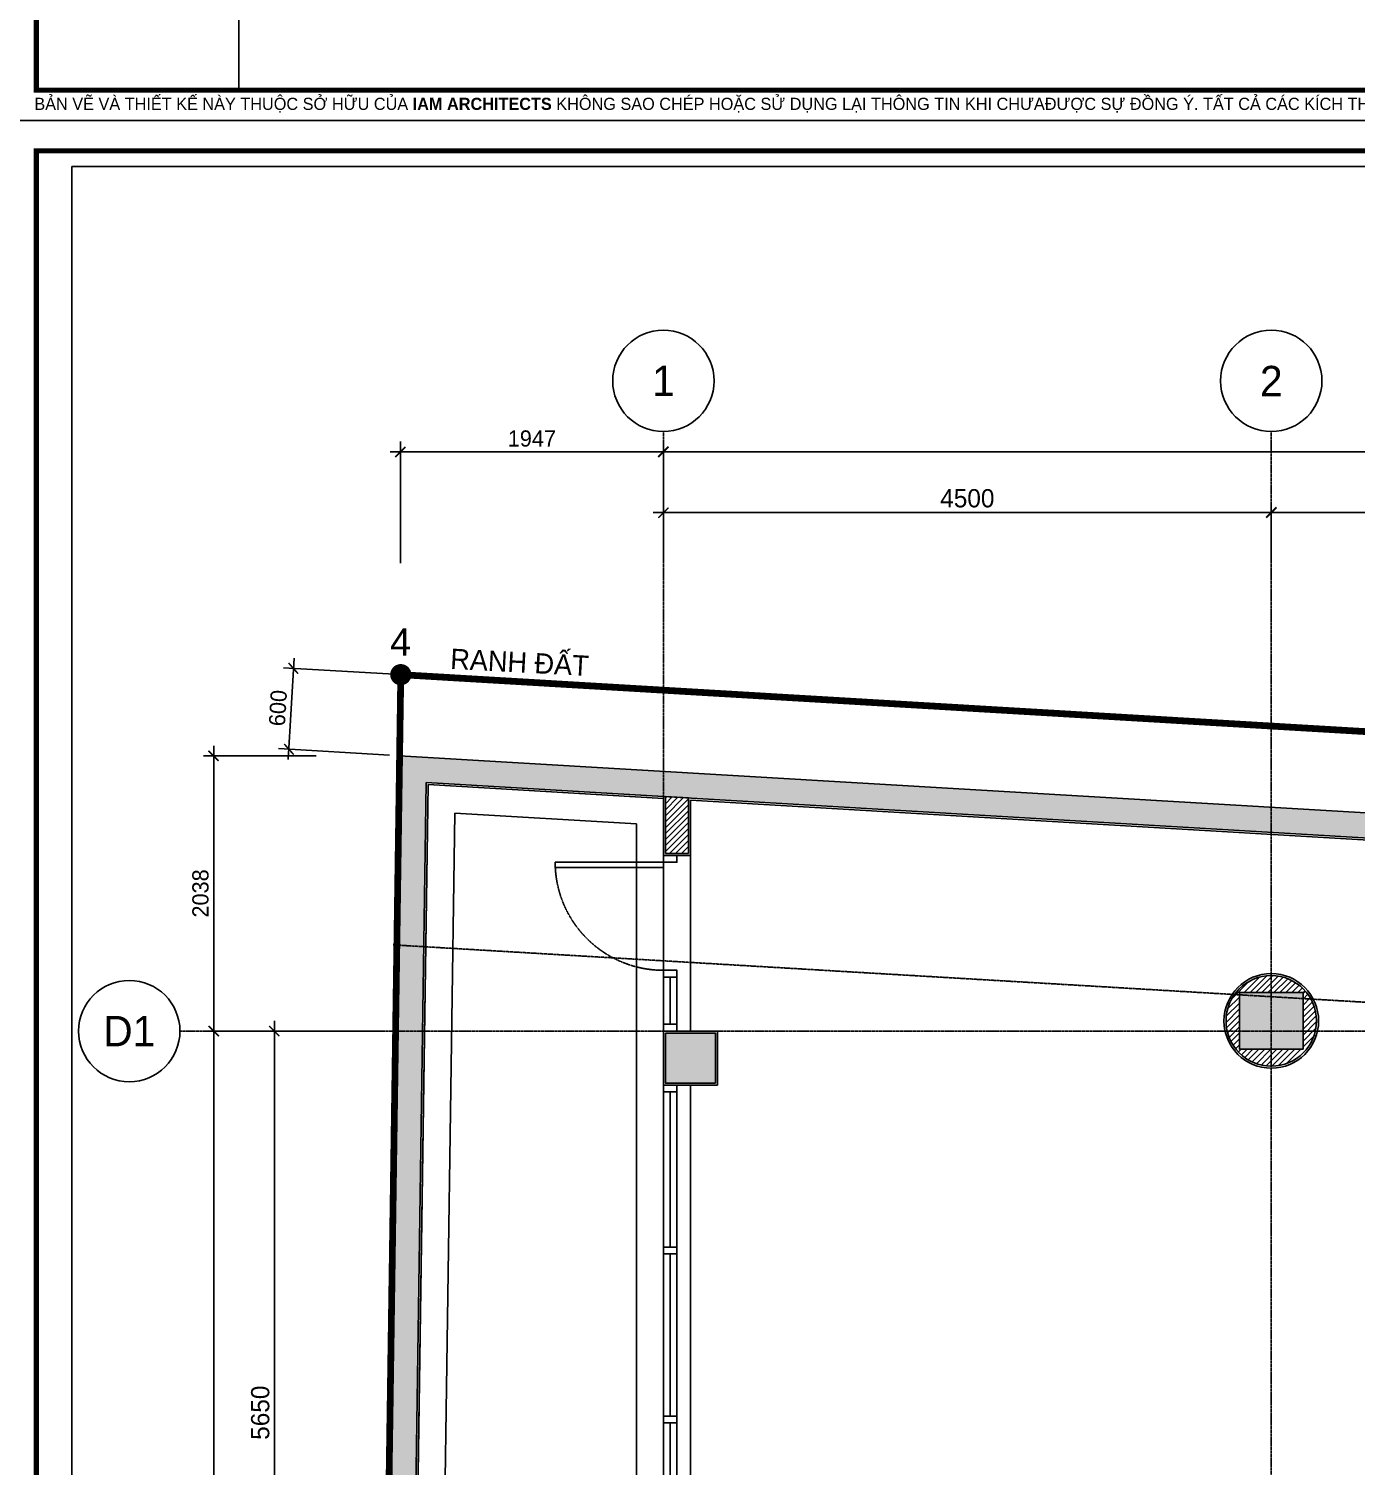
# Model space of a CAD drawing. Header units: inches. Extents: x 1721084 to 1854744, y 225101 to 488646.
# Drawn here: x 1765953 to 1775779, y 404139 to 414780 of the extents above; entities that cross this region are included whole.
import ezdxf
from ezdxf.enums import TextEntityAlignment as Align
from ezdxf.xclip import XClip

# ---------------------------------------------------------------- set-up
doc = ezdxf.new("R2010")
doc.units = ezdxf.units.IN
doc.header["$MEASUREMENT"] = 0
doc.header["$XCLIPFRAME"] = 0
for name, pattern in [('X-PL-BASE$0$X-GRID-BASE$0$CENTER2', [1.125, 0.75, -0.125, 0.125, -0.125]), ('X-PL-BASE$0$X-PL-BASE$0$DASHDOTX2', [2, 1, -0.5, 0, -0.5]), ('X-PL-BASE$0$X-PL-BASE$0$DASHEDX2', [1.5, 1, -0.5])]:
    doc.linetypes.add(name, pattern=pattern)
for name, color, linetype in [('A-ANNO-DIM 100', 252, 'Continuous'), ('I.A.M TITLEBLOCK - A2 -H$0$A-TBLK-TEXT', 250, 'Continuous'), ('X-PL-BASE$0$X-COLUM-BASE$0$A-FLOR-COLS-CONC', 250, 'Continuous'), ('X-PL-BASE$0$X-COLUM-BASE$0$A-FLOR-PATT', 250, 'Continuous'), ('X-PL-BASE$0$X-GRID-BASE$0$A-ANNO-DIM 75', 250, 'Continuous'), ('X-PL-BASE$0$X-GRID-BASE$0$A-GRID', 250, 'X-PL-BASE$0$X-GRID-BASE$0$CENTER2'), ('X-PL-BASE$0$X-GRID-BASE$0$A-GRID-SYMB', 250, 'Continuous'), ('X-PL-BASE$0$X-PL-BASE$0$A-ANNO-DIM 75', 250, 'Continuous'), ('X-PL-BASE$0$X-PL-BASE$0$A-ANNO-RNAM', 250, 'Continuous'), ('X-PL-BASE$0$X-PL-BASE$0$A-FLOR', 250, 'Continuous'), ('X-PL-BASE$0$X-PL-BASE$0$A-FLOR-COLS-CONC', 250, 'Continuous'), ('X-PL-BASE$0$X-PL-BASE$0$A-FLOR-DOOR', 250, 'Continuous'), ('X-PL-BASE$0$X-PL-BASE$0$A-FLOR-PATT', 250, 'Continuous'), ('X-PL-BASE$0$X-PL-BASE$0$A-FLOR-WALL', 250, 'Continuous'), ('X-PL-BASE$0$X-PL-BASE$0$A-FLOR-WALL-FNSH', 250, 'Continuous'), ('X-PL-BASE$0$X-PL-BASE$0$A-FLOR-WDW', 250, 'Continuous'), ('X-PL-BASE$0$X-PL-BASE$0$A-XREF', 250, 'Continuous'), ('X-PL-BASE$0$X-PL-BASE$0$B-RanhHienTrang', 250, 'Continuous')]:
    doc.layers.add(name, color=color, linetype=linetype)
doc.layers.add('X-PL-BASE$0$X-PL-BASE$0$B-SoHieuDiem', color=250, linetype='Continuous', plot=False)
doc.layers.add('X-PL-BASE$0$X-PL-BASE$0$B-SoHieuDiem1', color=250, linetype='Continuous', plot=False)
doc.styles.add('I.A.M TITLEBLOCK - A2 -H$0$TITLE BLOCK', font='arial.ttf')
doc.styles.add('X-PL-BASE$0$X-GRID-BASE$0$HDUNGARC', font='vn_vni.shx')
doc.styles.add('X-PL-BASE$0$X-GRID-BASE$0$SYMBTEXT', font='VAVON_.TTF')
doc.styles.add('X-PL-BASE$0$X-PL-BASE$0$HDUNGARC', font='vn_vni.shx')
doc.styles.add('X-PL-BASE$0$X-PL-BASE$0$SYMBTEXT', font='VAVON_.TTF')
doc.styles.add('X-PL-BASE$0$X-PL-BASE$0$VHELVEB', font='VHELVEB0.TTF')
doc.dimstyles.new('X-PL-BASE$0$X-GRID-BASE$0$DIM-75', dxfattribs={"dimscale": 75, "dimtxt": 1.8, "dimasz": 1, "dimexe": 1, "dimexo": 1, "dimgap": 0.5, "dimtad": 1, "dimdec": 0, "dimzin": 0, "dimdsep": 46, "dimtxsty": 'X-PL-BASE$0$X-GRID-BASE$0$HDUNGARC', "dimblk": 'X-PL-BASE$0$X-GRID-BASE$0$_ArchTick', "dimcen": 2, "dimdle": 1, "dimclrd": 256, "dimclre": 9, "dimclrt": 3, "dimadec": 0, "dimazin": 0, "dimtfac": 1, "dimtdec": 0, "dimtix": 1, "dimtmove": 2, "dimatfit": 2, "dimfxl": 1, "dimtolj": 1, "dimtzin": 0, "dimarcsym": 2})
doc.dimstyles.new('X-PL-BASE$0$X-PL-BASE$0$DIM-75', dxfattribs={"dimscale": 75, "dimtxt": 1.6, "dimasz": 1, "dimexe": 1, "dimexo": 1, "dimgap": 0.5, "dimtad": 1, "dimdec": 0, "dimzin": 0, "dimdsep": 46, "dimtxsty": 'X-PL-BASE$0$X-PL-BASE$0$HDUNGARC', "dimblk": 'X-PL-BASE$0$X-PL-BASE$0$_ArchTick', "dimcen": 2, "dimdle": 1, "dimclrd": 256, "dimclre": 9, "dimclrt": 3, "dimadec": 0, "dimazin": 0, "dimtfac": 1, "dimtdec": 0, "dimtix": 1, "dimtmove": 2, "dimatfit": 2, "dimfxl": 1, "dimtolj": 1, "dimtzin": 0, "dimarcsym": 2})

# ---------------------------------------------------------------- blocks, each defined once
blk = doc.blocks.new('X-PL-BASE$0$X-COLUM-BASE')
at = {"layer": 'X-PL-BASE$0$X-COLUM-BASE$0$A-FLOR-PATT'}
h = blk.add_hatch(dxfattribs=at)
h.set_pattern_fill('!BTCT', color=256, scale=25, pattern_type=2)
h.set_pattern_definition([(50, (0, -15), (179.3150456501883, -15.68803374564877), [18.75, -206.25]), (355, (0, -15), (-34.68783340325, 188.0480334250029), [15, -165]), (100.4514, (14.94292, -16.307335), (144.6273454285054, 172.3598855152384), [15.9350475, -175.285528]), (46.18420000000002, (0, 35), (266.8102621564111, -41.37975358225452), [28.125, -309.375]), (96.6356, (22.23418625, 31.55167325), (233.6656763871758, 243.5294677251104), [23.902572, -262.92825]), (351.1842000000001, (0, 35), (233.6654862834068, 243.5296502313311), [22.5, -247.5]), (21, (25, 22.5), (149.2267630296154, -100.6547226663347), [18.75, -206.25]), (326, (25, 22.5), (60.82883298039543, 181.2875112617133), [15, -165]), (71.45140000000002, (37.43555825, 14.1120985), (210.0556571453725, 80.6326241774881), [15.9350475, -175.285528]), (37.50000000000001, (0, -15), (3.039963829322667, 83.22346345782788), [0, -163, 0, -167.5, 0, -165.625]), (7.499999999999999, (0, -15), (65.76738436053715, 98.60292797059006), [0, -95.5, 0, -159.25, 0, -63.125]), (327.5, (-55.75, -15), (133.4556090431022, -5.638717933594937), [0, -62.5, 0, -195, 0, -258.75]), (317.5, (-80.75000000000001, -15), (145.7965423355966, 25.02624558307943), [0, -81.25, 0, -129.5, 0, -183.75]), (45, (0, -15), (-75.13009550107068, 75.13009550107068), []), (45, (0, 15.625), (-75.13009550107068, 75.13009550107068), [])])
h.paths.add_polyline_path([(385.0000000000147, 10964.99999999972), (385.0000000000147, 11334.99999999992), (15.00000000001461, 11334.99999999992), (15.00000000001461, 10964.99999999972)])
h.paths.add_polyline_path([(585.0000000000146, 5464.999999999593), (584.999919626765, 5934.999999999593), (14.99991962676503, 5934.999999999593), (15.00000000001455, 5464.999999999593)])
h.paths.add_polyline_path([(8214.999919626825, 5935.000000001644), (8214.999919626825, 5465.000000001644), (8784.999919626825, 5465.000000001644), (8784.999919626825, 5935.000000001644)])
h.paths.add_polyline_path([(14815.06726828431, -715.0000000004075), (14815.06726828432, -985.0000000001164), (15485.06726828432, -985.0000000000616), (15485.06726828431, -715.0000000003782)])
h.paths.add_polyline_path([(15014.99999999998, 3914.999999999798), (15399.99999999998, 3914.999999999832), (15399.99991962692, 4384.999999999636), (15014.99991962696, 4384.999999999616)])
h.paths.add_polyline_path([(19915.00000000001, 684.9999999998253), (19915.00000000001, 374.633291643343), (20699.99999999997, 374.633291643343), (20699.99999999997, 684.9999999998253)])
h.paths.add_polyline_path([(22516.01960487244, 4384.999999999824), (22513.98039512721, 3914.860741018177), (22883.98039512721, 3914.930370509001), (22886.01960487244, 4385.069629490648)])
h.paths.add_polyline_path([(25115.00174704491, 6115.024596866746), (25685.00174704485, 6115.024596866744), (25685.00174704485, 6585.024596866744), (25115.00174704491, 6585.024596866744)])
h.paths.add_polyline_path([(20784.99997990658, 10115.00000020512), (20785.00002009302, 10785.03046387434), (20215.00002009342, 10785.03046387434), (20214.99997990698, 10115.00000020512)])
h.paths.add_polyline_path([(4264.999919626794, 11634.54807101228), (4264.999919626794, 11215.34552865359), (4734.999919626794, 11215.34552865359), (4734.999919626795, 11634.54807101228)])
h.paths.add_polyline_path([(8414.996436279891, 10964.3381567663), (8784.996436279836, 10964.33815676632), (8784.989308839444, 11384.63675622747), (8414.989308839393, 11384.63675622747)])
h.paths.add_polyline_path([(15014.99999997836, 10524.99999987148), (15585.00000000885, 10524.99999987147), (15584.99999999154, 11094.72734024336), (15014.99999996104, 11094.72734024338)])
h.paths.add_polyline_path([(25115.00174704491, 9915.024596866104), (25685.00174704485, 9915.024596866104), (25685.00174704486, 10385.0245968661), (25115.00174704491, 10385.0245968661)])
h.paths.add_polyline_path([(20214.99997990689, 3914.999999999825), (20784.99997990689, 3914.999999999826), (20785.00002009352, 4384.999999999824), (20215.00002009352, 4384.999999999824)])
h.paths.add_polyline_path([(8415.000000000016, -985.0000000002176), (8785.00000000003, -985.0000000002043), (8785.00000000003, -614.9999999568681), (8415.000000000027, -614.9999999568681)])
h.paths.add_polyline_path([(4264.999919626759, -985.0000000001164), (4734.999919626761, -985.0000000002547), (4735.000000000133, -615.0000000005311), (4265.000000000132, -615.0000000003928)])
at = {"layer": 'X-PL-BASE$0$X-COLUM-BASE$0$A-FLOR-COLS-CONC'}
for points in [[(4734.999919626794, 11215.34552865359), (4264.999919626794, 11215.34552865359), (4264.999919626794, 11635.34552865359), (4734.999919626794, 11635.34552865359)], [(15.00000000001455, 11334.99999999992), (385.0000000000147, 11334.99999999992), (385.0000000000147, 10964.99999999972), (15.00000000001455, 10964.99999999972)]]:
    blk.add_lwpolyline(points, close=True, dxfattribs=at)
blk = doc.blocks.new('X-PL-BASE$0$X-GRID-BASE$0$_ArchTick')
at = {"color": 0, "linetype": 'ByBlock', "const_width": 0.15}
blk.add_lwpolyline([(-0.5000000000000018, -0.4822552045807244), (0.5, 0.5177447954192829)], dxfattribs=at)
blk = doc.blocks.new('*D181')
at = {"layer": 'Defpoints', "color": 0, "transparency": 16777216}
for p in [(-2878.678544014207, 11350.00000000012), (-1991.108536304821, 11350.00000000012), (-2178.662637090867, 5700.000000000158)]:
    blk.add_point(p, dxfattribs=at)
at = {"layer": 'X-PL-BASE$0$X-GRID-BASE$0$A-ANNO-DIM 75', "lineweight": -2, "transparency": 16777216}
blk.add_line((-2878.678544014205, 5625.000000000157), (-2878.678544014207, 11425.00000000012), dxfattribs=at)
at = {"layer": 'X-PL-BASE$0$X-GRID-BASE$0$A-ANNO-DIM 75', "color": 9, "lineweight": -2, "transparency": 16777216}
for p, q in [((-2066.108536304822, 11350.00000000012), (-2953.678544014207, 11350.00000000012)), ((-2253.662637090867, 5700.000000000158), (-2953.678544014206, 5700.000000000158))]:
    blk.add_line(p, q, dxfattribs=at)
at = {"layer": 'X-PL-BASE$0$X-GRID-BASE$0$A-ANNO-DIM 75', "lineweight": -2, "transparency": 16777216, "xscale": 75, "yscale": 75, "zscale": 75}
for p, rotation in [((-2878.678544014207, 11350.00000000012), 90), ((-2878.678544014205, 5700.000000000158), 270)]:
    blk.add_blockref('X-PL-BASE$0$X-GRID-BASE$0$_ArchTick', p, dxfattribs=dict(at, rotation=rotation))
at = {"layer": 'X-PL-BASE$0$X-GRID-BASE$0$A-ANNO-DIM 75', "color": 3, "transparency": 16777216, "insert": (-2983.678544014203, 8525.000000000138), "char_height": 135, "attachment_point": 5, "rotation": 90, "style": 'X-PL-BASE$0$X-GRID-BASE$0$HDUNGARC'}
blk.add_mtext('\\A1;5650', dxfattribs=at)
blk = doc.blocks.new('*D182')
at = {"layer": 'Defpoints', "color": 0, "transparency": 16777216}
for p in [(-3328.678544014355, 11350.00000000012), (-1991.108536304821, 11350.00000000012), (-2178.662637090867, -999.9999999998148)]:
    blk.add_point(p, dxfattribs=at)
at = {"layer": 'X-PL-BASE$0$X-GRID-BASE$0$A-ANNO-DIM 75', "lineweight": -2, "transparency": 16777216}
blk.add_line((-3328.678544014351, -1074.999999999815), (-3328.678544014355, 11425.00000000012), dxfattribs=at)
at = {"layer": 'X-PL-BASE$0$X-GRID-BASE$0$A-ANNO-DIM 75', "color": 9, "lineweight": -2, "transparency": 16777216}
for p, q in [((-2066.108536304822, 11350.00000000012), (-3403.678544014355, 11350.00000000012)), ((-2253.662637090867, -999.9999999998148), (-3403.678544014352, -999.999999999815))]:
    blk.add_line(p, q, dxfattribs=at)
at = {"layer": 'X-PL-BASE$0$X-GRID-BASE$0$A-ANNO-DIM 75', "lineweight": -2, "transparency": 16777216, "xscale": 75, "yscale": 75, "zscale": 75}
for p, rotation in [((-3328.678544014355, 11350.00000000012), 90), ((-3328.678544014352, -999.999999999815), 270)]:
    blk.add_blockref('X-PL-BASE$0$X-GRID-BASE$0$_ArchTick', p, dxfattribs=dict(at, rotation=rotation))
at = {"layer": 'X-PL-BASE$0$X-GRID-BASE$0$A-ANNO-DIM 75', "color": 3, "transparency": 16777216, "insert": (-3433.67854401435, 5175.000000000153), "char_height": 135, "attachment_point": 5, "rotation": 90, "style": 'X-PL-BASE$0$X-GRID-BASE$0$HDUNGARC'}
blk.add_mtext('\\A1;12350', dxfattribs=at)
blk = doc.blocks.new('X-PL-BASE$0$X-GRID-BASE$0$SYMB-GRID')
blk.add_circle((0, 0), 5)
at = {"color": 2, "style": 'X-PL-BASE$0$X-GRID-BASE$0$SYMBTEXT', "flags": 4}
blk.add_attdef('NUM', text='', height=3, dxfattribs=at).set_placement((0, 0), align=Align.MIDDLE)
blk = doc.blocks.new('*D189')
at = {"layer": 'Defpoints', "color": 0, "transparency": 16777216}
for p in [(4500.000000000136, 15188.19757388748), (5.3674e-12, 14738.19757388748), (4500.000000000136, 14738.19757388748)]:
    blk.add_point(p, dxfattribs=at)
at = {"layer": 'X-PL-BASE$0$X-GRID-BASE$0$A-ANNO-DIM 75', "color": 9, "lineweight": -2, "transparency": 16777216}
for p, q in [((5.372e-12, 14813.19757388748), (5.3995e-12, 15263.19757388748)), ((4500.000000000136, 14813.19757388748), (4500.000000000136, 15263.19757388748))]:
    blk.add_line(p, q, dxfattribs=at)
at = {"layer": 'X-PL-BASE$0$X-GRID-BASE$0$A-ANNO-DIM 75', "lineweight": -2, "transparency": 16777216}
blk.add_line((-74.99999999999459, 15188.19757388748), (4575.000000000136, 15188.19757388748), dxfattribs=at)
at = {"layer": 'X-PL-BASE$0$X-GRID-BASE$0$A-ANNO-DIM 75', "lineweight": -2, "transparency": 16777216, "xscale": 75, "yscale": 75, "zscale": 75, "rotation": 180}
blk.add_blockref('X-PL-BASE$0$X-GRID-BASE$0$_ArchTick', (5.3949e-12, 15188.19757388748), dxfattribs=at)
at = {"layer": 'X-PL-BASE$0$X-GRID-BASE$0$A-ANNO-DIM 75', "lineweight": -2, "transparency": 16777216, "xscale": 75, "yscale": 75, "zscale": 75}
blk.add_blockref('X-PL-BASE$0$X-GRID-BASE$0$_ArchTick', (4500.000000000136, 15188.19757388748), dxfattribs=at)
at = {"layer": 'X-PL-BASE$0$X-GRID-BASE$0$A-ANNO-DIM 75', "color": 3, "transparency": 16777216, "insert": (2250.000000000071, 15293.19757388748), "char_height": 135, "attachment_point": 5, "style": 'X-PL-BASE$0$X-GRID-BASE$0$HDUNGARC'}
blk.add_mtext('\\A1;4500', dxfattribs=at)
blk = doc.blocks.new('*D195')
at = {"layer": 'Defpoints', "color": 0, "transparency": 16777216}
for p in [(8700.000000000022, 15188.19757388748), (4500.000000000136, 14738.19757388748), (8700.000000000022, 14738.19757388748)]:
    blk.add_point(p, dxfattribs=at)
at = {"layer": 'X-PL-BASE$0$X-GRID-BASE$0$A-ANNO-DIM 75', "color": 9, "lineweight": -2, "transparency": 16777216}
for p, q in [((4500.000000000136, 14813.19757388748), (4500.000000000136, 15263.19757388748)), ((8700.000000000022, 14813.19757388748), (8700.000000000022, 15263.19757388748))]:
    blk.add_line(p, q, dxfattribs=at)
at = {"layer": 'X-PL-BASE$0$X-GRID-BASE$0$A-ANNO-DIM 75', "lineweight": -2, "transparency": 16777216}
blk.add_line((4425.000000000136, 15188.19757388748), (8775.00000000002, 15188.19757388748), dxfattribs=at)
at = {"layer": 'X-PL-BASE$0$X-GRID-BASE$0$A-ANNO-DIM 75', "lineweight": -2, "transparency": 16777216, "xscale": 75, "yscale": 75, "zscale": 75, "rotation": 180}
blk.add_blockref('X-PL-BASE$0$X-GRID-BASE$0$_ArchTick', (4500.000000000136, 15188.19757388748), dxfattribs=at)
at = {"layer": 'X-PL-BASE$0$X-GRID-BASE$0$A-ANNO-DIM 75', "lineweight": -2, "transparency": 16777216, "xscale": 75, "yscale": 75, "zscale": 75}
blk.add_blockref('X-PL-BASE$0$X-GRID-BASE$0$_ArchTick', (8700.000000000022, 15188.19757388748), dxfattribs=at)
at = {"layer": 'X-PL-BASE$0$X-GRID-BASE$0$A-ANNO-DIM 75', "color": 3, "transparency": 16777216, "insert": (6600.000000000079, 15293.19757388748), "char_height": 135, "attachment_point": 5, "style": 'X-PL-BASE$0$X-GRID-BASE$0$HDUNGARC'}
blk.add_mtext('\\A1;4200', dxfattribs=at)
blk = doc.blocks.new('*D188')
at = {"layer": 'Defpoints', "color": 0, "transparency": 16777216}
for p in [(25599.99999999993, 15638.19757388748), (5.3674e-12, 14738.19757388748), (25599.99999999993, 14738.19757388748)]:
    blk.add_point(p, dxfattribs=at)
at = {"layer": 'X-PL-BASE$0$X-GRID-BASE$0$A-ANNO-DIM 75', "color": 9, "lineweight": -2, "transparency": 16777216}
for p, q in [((5.372e-12, 14813.19757388748), (5.4271e-12, 15713.19757388748)), ((25599.99999999993, 14813.19757388748), (25599.99999999993, 15713.19757388748))]:
    blk.add_line(p, q, dxfattribs=at)
at = {"layer": 'X-PL-BASE$0$X-GRID-BASE$0$A-ANNO-DIM 75', "lineweight": -2, "transparency": 16777216}
blk.add_line((-74.99999999999456, 15638.19757388748), (25674.99999999994, 15638.19757388748), dxfattribs=at)
at = {"layer": 'X-PL-BASE$0$X-GRID-BASE$0$A-ANNO-DIM 75', "lineweight": -2, "transparency": 16777216, "xscale": 75, "yscale": 75, "zscale": 75, "rotation": 180}
blk.add_blockref('X-PL-BASE$0$X-GRID-BASE$0$_ArchTick', (5.4225e-12, 15638.19757388748), dxfattribs=at)
at = {"layer": 'X-PL-BASE$0$X-GRID-BASE$0$A-ANNO-DIM 75', "lineweight": -2, "transparency": 16777216, "xscale": 75, "yscale": 75, "zscale": 75}
blk.add_blockref('X-PL-BASE$0$X-GRID-BASE$0$_ArchTick', (25599.99999999993, 15638.19757388748), dxfattribs=at)
at = {"layer": 'X-PL-BASE$0$X-GRID-BASE$0$A-ANNO-DIM 75', "color": 3, "transparency": 16777216, "insert": (12799.99999999997, 15743.19757388748), "char_height": 135, "attachment_point": 5, "style": 'X-PL-BASE$0$X-GRID-BASE$0$HDUNGARC'}
blk.add_mtext('\\A1;25600', dxfattribs=at)
blk = doc.blocks.new('*U163')
for points in [[(0, 0), (50, 0), (50, 100), (0, 100)], [(0, 0), (450, 9.3e-15), (450, 100), (0, 100)], [(400, 9.3e-15), (450, 9.3e-15), (450, 100), (400, 100)]]:
    blk.add_lwpolyline(points, close=True)
at = {"color": 8}
blk.add_lwpolyline([(50, 50), (400, 50)], dxfattribs=at)
blk = doc.blocks.new('X-PL-BASE$0$X-PL-BASE$0$_ArchTick')
at = {"color": 0, "linetype": 'ByBlock', "const_width": 0.15}
blk.add_lwpolyline([(-0.5000000000000018, -0.4822552045807244), (0.5, 0.5177447954192829)], dxfattribs=at)
blk = doc.blocks.new('*D685')
at = {"layer": 'Defpoints', "color": 0, "transparency": 16777216}
for p in [(5.42250910596163e-12, 15638.19757388747), (-1946.802982672743, 14738.19757388748), (5.3674e-12, 14738.19757388748)]:
    blk.add_point(p, dxfattribs=at)
at = {"layer": 'X-PL-BASE$0$X-PL-BASE$0$A-ANNO-DIM 75', "color": 9, "lineweight": -2, "transparency": 16777216}
for p, q in [((-1946.802982672743, 14813.19757388748), (-1946.802982672743, 15713.19757388747)), ((5.371992425496803e-12, 14813.19757388748), (5.427101531458433e-12, 15713.19757388747))]:
    blk.add_line(p, q, dxfattribs=at)
at = {"layer": 'X-PL-BASE$0$X-PL-BASE$0$A-ANNO-DIM 75', "lineweight": -2, "transparency": 16777216}
blk.add_line((-2021.802982672743, 15638.19757388747), (75.00000000000543, 15638.19757388747), dxfattribs=at)
at = {"layer": 'X-PL-BASE$0$X-PL-BASE$0$A-ANNO-DIM 75', "lineweight": -2, "transparency": 16777216, "xscale": 75, "yscale": 75, "zscale": 75, "rotation": 180}
blk.add_blockref('X-PL-BASE$0$X-PL-BASE$0$_ArchTick', (-1946.802982672743, 15638.19757388747), dxfattribs=at)
at = {"layer": 'X-PL-BASE$0$X-PL-BASE$0$A-ANNO-DIM 75', "lineweight": -2, "transparency": 16777216, "xscale": 75, "yscale": 75, "zscale": 75}
blk.add_blockref('X-PL-BASE$0$X-PL-BASE$0$_ArchTick', (5.42250910596163e-12, 15638.19757388747), dxfattribs=at)
at = {"layer": 'X-PL-BASE$0$X-PL-BASE$0$A-ANNO-DIM 75', "color": 3, "transparency": 16777216, "insert": (-973.4014913363687, 15735.69757388747), "char_height": 120, "attachment_point": 5, "style": 'X-PL-BASE$0$X-PL-BASE$0$HDUNGARC'}
blk.add_mtext('\\A1;1947', dxfattribs=at)
blk = doc.blocks.new('*D688')
at = {"layer": 'Defpoints', "color": 0, "transparency": 16777216}
for p in [(-2495.389971380867, 13387.66997175579), (-3328.678544014413, 11350.00000000011), (-2495.389971380867, 11350.00000000011)]:
    blk.add_point(p, dxfattribs=at)
at = {"layer": 'X-PL-BASE$0$X-PL-BASE$0$A-ANNO-DIM 75', "lineweight": -2, "transparency": 16777216}
blk.add_line((-3328.678544014412, 13462.66997175579), (-3328.678544014413, 11275.00000000011), dxfattribs=at)
at = {"layer": 'X-PL-BASE$0$X-PL-BASE$0$A-ANNO-DIM 75', "color": 9, "lineweight": -2, "transparency": 16777216}
for p, q in [((-2570.389971380867, 13387.66997175579), (-3403.678544014412, 13387.66997175579)), ((-2570.389971380867, 11350.00000000011), (-3403.678544014413, 11350.00000000011))]:
    blk.add_line(p, q, dxfattribs=at)
at = {"layer": 'X-PL-BASE$0$X-PL-BASE$0$A-ANNO-DIM 75', "lineweight": -2, "transparency": 16777216, "xscale": 75, "yscale": 75, "zscale": 75}
for p, rotation in [((-3328.678544014412, 13387.66997175579), 90), ((-3328.678544014413, 11350.00000000011), 270)]:
    blk.add_blockref('X-PL-BASE$0$X-PL-BASE$0$_ArchTick', p, dxfattribs=dict(at, rotation=rotation))
at = {"layer": 'X-PL-BASE$0$X-PL-BASE$0$A-ANNO-DIM 75', "color": 3, "transparency": 16777216, "insert": (-3426.178544014414, 12368.83498587795), "char_height": 120, "attachment_point": 5, "rotation": 90, "style": 'X-PL-BASE$0$X-PL-BASE$0$HDUNGARC'}
blk.add_mtext('\\A1;2038', dxfattribs=at)
blk = doc.blocks.new('X-PL-BASE$0$X-PL-BASE$0$RANH DAT')
at = {"color": 20, "linetype": 'X-PL-BASE$0$X-PL-BASE$0$DASHDOTX2', "ltscale": 4, "const_width": 50}
blk.add_lwpolyline([(-11627.29456309721, -102.3376698006832), (-11627.29456309721, -102.3376698006832), (-2.910383e-10, 1.164153e-10), (992.3107898987656, 14373.5282487044), (-5110.730678946215, 14733.68764396724), (-10633.96828031746, 15059.63101499682), (-41580.12939057983, 16885.85990410079), (-41827.60296804322, -102.3376699942382), (-17866.78343735436, -102.337669765111), (-11627.29456321617, -102.3376697921485)], dxfattribs=at)
at = {"layer": 'X-PL-BASE$0$X-PL-BASE$0$B-SoHieuDiem1', "const_width": 78.39999999999998}
blk.add_lwpolyline([(-41619.22845419732, 16888.67117135064, 1), (-41541.03032696235, 16883.04863685094, 1)], format="xyb", close=True, dxfattribs=at)
at = {"layer": 'X-PL-BASE$0$X-PL-BASE$0$A-ANNO-RNAM', "insert": (-40700.77628038506, 16977.5722105059), "char_height": 150, "width": 5649.764704245291, "attachment_point": 5, "rotation": 356.99999999999994, "style": 'X-PL-BASE$0$X-PL-BASE$0$SYMBTEXT'}
blk.add_mtext('RANH ÑAÁT', dxfattribs=at)
at = {"layer": 'X-PL-BASE$0$X-PL-BASE$0$B-SoHieuDiem', "style": 'X-PL-BASE$0$X-PL-BASE$0$VHELVEB'}
blk.add_text('4', height=200, dxfattribs=at).set_placement((-41660.06065482504, 17027.69573989242))
blk = doc.blocks.new('*D692')
at = {"layer": 'Defpoints', "color": 0, "transparency": 16777216}
for p in [(-2737.718255786682, 14035.04897521761), (-1917.204732543007, 13986.62792891379), (-1952.551098149308, 13387.66997175787)]:
    blk.add_point(p, dxfattribs=at)
at = {"layer": 'X-PL-BASE$0$X-PL-BASE$0$A-ANNO-DIM 75', "lineweight": -2, "transparency": 16777216}
blk.add_line((-2777.482917093758, 13361.2212734174), (-2733.299960085906, 14109.91871986189), dxfattribs=at)
at = {"layer": 'X-PL-BASE$0$X-PL-BASE$0$A-ANNO-DIM 75', "color": 9, "lineweight": -2, "transparency": 16777216}
for p, q in [((-1992.074477187292, 13991.04622461457), (-2812.588000430967, 14039.46727091839)), ((-2027.420842793593, 13392.08826745865), (-2847.934366037268, 13440.50931376246))]:
    blk.add_line(p, q, dxfattribs=at)
at = {"layer": 'X-PL-BASE$0$X-PL-BASE$0$A-ANNO-DIM 75', "lineweight": -2, "transparency": 16777216, "xscale": 75, "yscale": 75, "zscale": 75}
for p, rotation in [((-2737.718255786682, 14035.04897521761), 86.62271533664098), ((-2773.064621392983, 13436.09101806169), 266.622715336641)]:
    blk.add_blockref('X-PL-BASE$0$X-PL-BASE$0$_ArchTick', p, dxfattribs=dict(at, rotation=rotation))
at = {"layer": 'X-PL-BASE$0$X-PL-BASE$0$A-ANNO-DIM 75', "color": 3, "transparency": 16777216, "insert": (-2852.722106627401, 13741.31378105065), "char_height": 120, "attachment_point": 5, "rotation": 86.62271533664098, "style": 'X-PL-BASE$0$X-PL-BASE$0$HDUNGARC'}
blk.add_mtext('\\A1;600', dxfattribs=at)
blk = doc.blocks.new('*U161')
for points in [[(0, 0), (50, 0), (50, 100), (0, 100)], [(0, 0), (1300, 0), (1300, 100), (0, 100)], [(1250, 0), (1300, 0), (1300, 100), (1250, 100)]]:
    blk.add_lwpolyline(points, close=True)
at = {"color": 8}
blk.add_lwpolyline([(50, 50), (1250, 50)], dxfattribs=at)
blk = doc.blocks.new('*U160')
for points in [[(0, 0), (50, 0), (50, 100), (0, 100)], [(0, 0), (1250, 0), (1250, 100), (0, 100)], [(1200, 0), (1250, 0), (1250, 100), (1200, 100)]]:
    blk.add_lwpolyline(points, close=True)
at = {"color": 8}
blk.add_lwpolyline([(50, 50), (1200, 50)], dxfattribs=at)
blk = doc.blocks.new('*U162')
at = {"color": 0}
for points in [[(-850, 0), (-900, 0), (-900, 100.0000005904585), (-850, 100.0000005904585)], [(-50, 0), (0, 0), (0, 100.0000005904585), (-50, 100.0000005904585)]]:
    blk.add_lwpolyline(points, close=True, dxfattribs=at)
blk.add_lwpolyline([(-50, 0), (-90, 0), (-90, -800.0000044945625), (-50, -800.0000044945625)], close=True)
at = {"color": 8, "linetype": 'X-PL-BASE$0$X-PL-BASE$0$DASHEDX2'}
blk.add_arc((-48.13358472027255, 0.7730945218835501), 801.8667924517, 180.0552399233234, 267.0071586648258, dxfattribs=at)
blk = doc.blocks.new('I.A.M TITLEBLOCK - A2 -H')
at = {"const_width": 0.5}
blk.add_lwpolyline([(5, 2.999999999999972), (591.9999999999998, 2.999999999999886), (589.9999999999998, 417), (5, 417.0000000000002)], close=True, dxfattribs=at)
at = {"layer": 'Defpoints'}
blk.add_lwpolyline([(0, 420), (593.9999999999998, 420), (593.9999999999998, 0), (0, 0)], close=True, dxfattribs=at)
at = {"layer": 'Defpoints', "color": 8}
blk.add_lwpolyline([(5, 3.000000350111236), (25, 3.000000350111236), (25, 13.00000035011123), (5, 13.00000035011123)], close=True, dxfattribs=at)
at = {"layer": 'I.A.M TITLEBLOCK - A2 -H$0$A-TBLK-TEXT', "color": 2, "lineweight": 0, "insert": (4.807113198076191, 2.243616161557929), "char_height": 1.199999999999999, "width": 216.8663122096007, "attachment_point": 1, "style": 'I.A.M TITLEBLOCK - A2 -H$0$TITLE BLOCK'}
blk.add_mtext('\\pt1.8;{\\fVNI-Avo|b0|i0|c0|p2;BAÛN VEÕ VAØ THIEÁT KEÁ NAØY THUOÄC SÔÛ HÖÕU CUÛA \\fVNI-Avo|b1|i0|c0|p2;IAM ARCHITECTS\\fVNI-Avo|b0|i0|c0|p2; KHOÂNG SAO CHEÙP HOAËC SÖÛ DUÏNG LAÏI THOÂNG TIN KHI CHÖAÑÖÔÏC SÖÏ ÑOÀNG YÙ. TAÁT CAÛ CAÙC KÍCH THÖÔÙC TREÂN BAÛN VEÕ PHAÛI ÑÖÔÏC KIEÅM TRA THÖÏC TEÁ TAÏI COÂNG TRÖÔØNG TRÖÔÙC KHI THI COÂNG.}', dxfattribs=at)
blk = doc.blocks.new('X-PL-BASE$0$X-GRID-BASE')
at = {"layer": 'X-PL-BASE$0$X-GRID-BASE$0$A-GRID', "ltscale": 8}
for p, q in [((5.9835e-12, 15788.19757388748), (-2.3166e-12, -5250.000000207478)), ((4500.000000000136, 15788.19757388748), (4500.000000000129, -5250.000000207478))]:
    blk.add_line(p, q, dxfattribs=at)
for points in [[(-1999.999999999997, 11988.03441511457), (27299.99999999995, 10258.95059563551)], [(-3578.678544014038, 11350.00000000011), (10959.40035276939, 11350.00000000013)]]:
    blk.add_lwpolyline(points, dxfattribs=at)
at = {"layer": 'X-PL-BASE$0$X-GRID-BASE$0$A-GRID-SYMB'}
ref = blk.add_blockref('X-PL-BASE$0$X-GRID-BASE$0$SYMB-GRID', (-3.11253e-11, 16163.19757388746), dxfattribs=dict(at, xscale=75, yscale=75, zscale=75))
ref.add_attrib('NUM', '1', dxfattribs={"layer": '0', "color": 2, "height": 224.9999999999999, "style": 'X-PL-BASE$0$X-GRID-BASE$0$SYMBTEXT'}).set_placement((-3.11253e-11, 16163.19757388746), align=Align.MIDDLE)
ref = blk.add_blockref('X-PL-BASE$0$X-GRID-BASE$0$SYMB-GRID', (4500.000000000028, 16163.19757388748), dxfattribs=dict(at, xscale=75, yscale=75, zscale=75))
ref.add_attrib('NUM', '2', dxfattribs={"layer": '0', "color": 2, "height": 224.9999999999999, "style": 'X-PL-BASE$0$X-GRID-BASE$0$SYMBTEXT'}).set_placement((4500.000000000028, 16163.19757388748), align=Align.MIDDLE)
ref = blk.add_blockref('X-PL-BASE$0$X-GRID-BASE$0$SYMB-GRID', (-3953.678544014038, 11350.00000000011), dxfattribs=dict(at, xscale=75, yscale=75, zscale=75))
ref.add_attrib('NUM', 'D1', dxfattribs={"layer": '0', "color": 2, "height": 224.9999999999999, "style": 'X-PL-BASE$0$X-GRID-BASE$0$SYMBTEXT'}).set_placement((-3953.678544014038, 11350.00000000011), align=Align.MIDDLE)
at = {"layer": 'X-PL-BASE$0$X-GRID-BASE$0$A-ANNO-DIM 75'}
for base, p1, p2, picture, middle in [((25599.99999999993, 15638.19757388748), (5.3674e-12, 14738.19757388748), (25599.99999999993, 14738.19757388748), '*D188', (12799.99999999997, 15743.19757388748)), ((4500.000000000136, 15188.19757388748), (5.3674e-12, 14738.19757388748), (4500.000000000136, 14738.19757388748), '*D189', (2250.000000000071, 15293.19757388748)), ((8700.000000000022, 15188.19757388748), (4500.000000000136, 14345.6294252217), (8700.000000000022, 14738.19757388748), '*D195', (6600.000000000079, 15293.19757388748))]:
    dim = blk.add_linear_dim(base=base, p1=p1, p2=p2, dimstyle='X-PL-BASE$0$X-GRID-BASE$0$DIM-75', dxfattribs=at)
    dim.commit()
    dim.dimension.update_dxf_attribs({"geometry": picture, "text_midpoint": middle})
for base, p1, picture, middle in [((-3328.678544014355, 11350.00000000012), (-2178.662637090866, -999.9999999998143), '*D182', (-3433.67854401435, 5175.000000000153)), ((-2878.678544014207, 11350.00000000012), (-2178.662637090866, 5700.000000000156), '*D181', (-2983.678544014203, 8525.000000000138))]:
    dim = blk.add_linear_dim(base=base, p1=p1, p2=(-1991.108536304819, 11350.00000000011), angle=90, dimstyle='X-PL-BASE$0$X-GRID-BASE$0$DIM-75', dxfattribs=at)
    dim.commit()
    dim.dimension.update_dxf_attribs({"geometry": picture, "text_midpoint": middle})
blk = doc.blocks.new('X-PL-BASE')
at = {"layer": 'X-PL-BASE$0$X-PL-BASE$0$A-FLOR-PATT'}
h = blk.add_hatch(dxfattribs=at)
h.set_pattern_fill('!BTCT', color=250, scale=25, pattern_type=2)
h.set_pattern_definition([(50, (0, 0), (179.3150456501883, -15.68803374564877), [18.75, -206.25]), (355, (0, 0), (-34.68783340325, 188.0480334250029), [15, -165]), (100.4514, (14.94292, -1.307334999999999), (144.6273454285054, 172.3598855152384), [15.9350475, -175.285528]), (46.18420000000002, (0, 50), (266.8102621564111, -41.37975358225452), [28.125, -309.375]), (96.6356, (22.23418625, 46.55167324999999), (233.6656763871758, 243.5294677251104), [23.902572, -262.92825]), (351.1842000000001, (0, 50), (233.6654862834068, 243.5296502313311), [22.5, -247.5]), (21, (25, 37.5), (149.2267630296154, -100.6547226663347), [18.75, -206.25]), (326, (25, 37.5), (60.82883298039543, 181.2875112617133), [15, -165]), (71.45140000000002, (37.43555825, 29.1120985), (210.0556571453725, 80.6326241774881), [15.9350475, -175.285528]), (37.50000000000001, (0, 0), (3.039963829322667, 83.22346345782788), [0, -163, 0, -167.5, 0, -165.625]), (7.499999999999999, (0, 0), (65.76738436053715, 98.60292797059006), [0, -95.5, 0, -159.25, 0, -63.125]), (327.5, (-55.75, 0), (133.4556090431022, -5.638717933594937), [0, -62.5, 0, -195, 0, -258.75]), (317.5, (-80.75000000000001, 0), (145.7965423355966, 25.02624558307943), [0, -81.25, 0, -129.5, 0, -183.75]), (45, (0, 0), (-75.13009550107068, 75.13009550107068), []), (45, (0, 30.625), (-75.13009550107068, 75.13009550107068), [])])
h.paths.add_polyline_path([(31299.4674331219, 9325.873454918243), (31299.4674331219, 11425.36528891014), (-1952.551098114065, 13387.66997175579), (-2182.536130408709, -2399.999999938292), (20699.99999999997, -2399.999999938295), (20699.99999999997, 374.6332916433439), (20514.99999999997, 374.633291643343), (20514.99999999997, -2214.999999938293), (-1979.819944848707, -2214.999999938292), (-1755.39901781148, 13190.71356087364), (18014.99999999963, 12024.00103369474), (18014.99999999969, 11907.8935208334), (18284.99999999963, 11907.8935208334), (25315.00000005006, 11493.03143035474), (25315.00000005006, 10385.0245968661), (25585.00000005004, 10385.0245968661), (25585.00000005004, 11477.09789345169), (31014.46743312191, 11156.68819082667), (31014.46743312191, 9431.470602636682), (27830.7890241758, 5725.000000000164), (25585.00000005004, 5725.000000000164), (25585.00000005004, 6115.024596866744), (25315.00000005005, 6115.024596866744), (25315.00000005005, 4199.999999999879), (22885.00000060804, 4200.087380677866), (22884.99999490906, 3914.860741018177), (25585.00000005004, 3914.860741018177), (25585.00000005004, 5440.000000000165), (27961.69067872937, 5440.000000000165)])
h.paths.add_polyline_path([(25585.00000005004, 9915.024596866104), (25315.00000005005, 9915.024596866104), (25315.00000005005, 6585.024596866744), (25585.00000005004, 6585.024596866744)], flags=17)
h.paths.add_polyline_path([(18284.99999999981, 7985.000000064504), (18284.99999999981, 11908.82442799646), (18014.99999999982, 11906.96261367034), (18014.99999999982, 7713.13818573838), (18014.99999999991, 7715.000000064304), (18015.00000000016, 3914.999999999826), (20214.99999572503, 3914.999811892192), (20214.99999572503, 4199.999999999827), (18285.00000000014, 4199.999999999879)], flags=17)
h.paths.add_polyline_path([(22514.99999999983, 4199.999999999879), (20784.99999209113, 4199.999991449533), (20784.99999209113, 3914.999999999879), (22514.99999999983, 3914.999999999879)], flags=17)
h.paths.add_polyline_path([(20699.99999999996, 3914.999999999879), (20514.99999999996, 3914.999999999825), (20514.99999999996, 684.9999999998253), (20699.99999999997, 685.0000000000252)], flags=17)
h = blk.add_hatch(dxfattribs=at)
h.set_pattern_fill('ANSI31', color=250, scale=250)
h.set_pattern_definition([(45, (0, 0), (-22.09708691207961, 22.09708691207961), [])])
h.paths.add_polyline_path([(185.0000000000049, 13076.20460029238), (15.00000000000492, 13086.23682723134), (15.00000000000477, 12665.00000000012), (185.0000000000047, 12665.00000000012)])
h = blk.add_hatch(dxfattribs=at)
h.set_pattern_fill('ANSI31', color=250, scale=250)
h.set_pattern_definition([(45, (-846.9441985587099, 543.8236211001549), (-22.09708691207961, 22.09708691207961), [])])
h.paths.add_polyline_path([(4164.841229440406, 11425.34552865359, 1), (4835.158609813183, 11425.34552865359, 1)])
h.paths.add_polyline_path([(4734.999919626794, 11635.34552865359), (4734.999919626794, 11215.34552865359), (4264.999919626794, 11215.34552865359), (4264.999919626794, 11635.34552865359)], flags=16)
at = {"layer": 'Defpoints', "color": 5}
blk.add_lwpolyline([(34696.32145598597, -12850.40767212701), (-4378.678544014038, -12850.40767212701), (-4378.678544014038, 17749.59232787299), (34696.32145598597, 17749.59232787299)], close=True, dxfattribs=at)
blk.add_lwpolyline([(34696.32145598597, -12850.40767212701), (-4378.678544014038, -12850.40767212701), (-4378.678544014038, 17749.59232787299), (34696.32145598597, 17749.59232787299)], close=True, dxfattribs=at)
at = {"layer": 'X-PL-BASE$0$X-PL-BASE$0$A-FLOR'}
for points in [[(-1740.629014505304, 13174.81584080309), (5.0022e-12, 13072.09592733221), (-2.5011e-12, -2199.999999938291), (-1964.599842626035, -2199.99999993829)], [(-1543.69563708963, 12962.84623986245), (-199.999999999995, 12883.55059534381), (-200.0000000000024, -1999.999999938292), (-1761.665146323748, -1999.99999993829)]]:
    blk.add_lwpolyline(points, close=True, dxfattribs=at)
blk.add_lwpolyline([(3.1264e-12, 11550.00000000012), (4.8243e-12, 12650.00000000012)], dxfattribs=at)
at = {"layer": 'X-PL-BASE$0$X-PL-BASE$0$A-FLOR-COLS-CONC'}
for points in [[(-2182.536130408708, -2399.999999938291), (-1952.551098114066, 13387.66997175579)], [(-1952.551098114066, 13387.66997175579), (31299.4674331219, 11425.36528891014)], [(-1979.819944848707, -2214.999999938293), (-1755.39901781148, 13190.71356087364)], [(-1755.39901781148, 13190.71356087364), (18014.99999999963, 12024.00103369474), (18015.00000000016, 3914.999999999826), (20214.99999572503, 3914.999811892192), (20214.99999572503, 4199.999999999827), (18285.00000000014, 4199.999999999879), (18284.99999999963, 11907.8935208334)]]:
    blk.add_lwpolyline(points, dxfattribs=at)
at = {"layer": 'X-PL-BASE$0$X-PL-BASE$0$A-FLOR-DOOR'}
for points in [[(200.0000000000149, 11349.99999999992), (200.0000000000035, 12650.00000000012)], [(200.0000000000039, 10949.99999999972), (200.0000000000032, 5949.999999999593)]]:
    blk.add_lwpolyline(points, dxfattribs=at)
at = {"layer": 'X-PL-BASE$0$X-PL-BASE$0$A-FLOR-WALL'}
for points in [[(15.00000000000478, 12665.00000000012), (15.00000000000493, 13086.23682723134)], [(15.00000000000493, 13086.23682723134), (185.000000000005, 13076.20460029238)], [(185.0000000000047, 12665.00000000012), (185.0000000000049, 13076.20460029238)], [(15.00000000000478, 12665.00000000012), (185.0000000000047, 12665.00000000012)]]:
    blk.add_lwpolyline(points, dxfattribs=at)
blk.add_circle((4499.999919626794, 11425.34552865359), 335.1586901863885, dxfattribs=at)
at = {"layer": 'X-PL-BASE$0$X-PL-BASE$0$A-FLOR-WALL-FNSH'}
for points in [[(-1941.292030116846, -600.0000000002005), (-1740.629014505304, 13174.81584080309), (5.0022e-12, 13072.09592733221)], [(4.7216e-12, 12650.00000000012), (4.9295e-12, 13072.09592733221)], [(200.0000000000049, 13060.29330740402), (8400.000000000058, 12576.38589034845)], [(200.0000000000066, 12650.00000000012), (200.0000000000049, 13060.29330740402)], [(3.0838e-12, 12650.00000000012), (200.0000000000035, 12650.00000000012)], [(4.1112e-12, 10949.99999999972), (4.1361e-12, 11349.99999999992)], [(4.0643e-12, 10949.99999999972), (400.0000000000143, 10949.99999999972), (400.0000000000143, 11349.99999999992), (4.1211e-12, 11349.99999999992)]]:
    blk.add_lwpolyline(points, dxfattribs=at)
blk.add_circle((4499.999919626794, 11425.34552865359), 350.1586901863884, dxfattribs=at)
at = {"layer": 'X-PL-BASE$0$X-PL-BASE$0$A-FLOR-DOOR', "xscale": -1, "rotation": 270}
blk.add_blockref('*U162', (-5.904554143e-07, 12650.00000000012), dxfattribs=at)
at = {"layer": 'X-PL-BASE$0$X-PL-BASE$0$A-FLOR-WDW', "rotation": 90.00000000000001}
for name, p in [('*U163', (100.0000000000035, 11350.00000000012)), ('*U160', (100.0000000000006, 9700.000000001644)), ('*U161', (100.0000000000022, 8450.000000001644)), ('*U161', (100.0000000000021, 7200.000000001644))]:
    blk.add_blockref(name, p, dxfattribs=at)
at = {"layer": 'X-PL-BASE$0$X-PL-BASE$0$A-XREF', "color": 250}
blk.add_blockref('X-PL-BASE$0$X-GRID-BASE', (0, 0), dxfattribs=at)
at = {"layer": 'X-PL-BASE$0$X-PL-BASE$0$A-XREF'}
blk.add_blockref('X-PL-BASE$0$X-COLUM-BASE', (0, 0), dxfattribs=at)
at = {"layer": 'X-PL-BASE$0$X-PL-BASE$0$B-RanhHienTrang'}
blk.add_blockref('X-PL-BASE$0$X-PL-BASE$0$RANH DAT', (39636.32640790709, -2897.662330001818), dxfattribs=at)
at = {"layer": 'X-PL-BASE$0$X-PL-BASE$0$A-ANNO-DIM 75'}
dim = blk.add_linear_dim(base=(5.42250910596163e-12, 15638.19757388747), p1=(-1946.802982672743, 14738.19757388748), p2=(5.3674e-12, 14738.19757388748), dimstyle='X-PL-BASE$0$X-PL-BASE$0$DIM-75', dxfattribs=at)
dim.commit()
dim.dimension.update_dxf_attribs({"geometry": '*D685', "text_midpoint": (-973.4014913363687, 15735.69757388747)})
dim = blk.add_aligned_dim(p1=(-1952.551098149307, 13387.66997175787), p2=(-1917.204732543006, 13986.62792891379), distance=821.9410195086432, dimstyle='X-PL-BASE$0$X-PL-BASE$0$DIM-75', dxfattribs=at)
dim.commit()
dim.dimension.update_dxf_attribs({"geometry": '*D692', "text_midpoint": (-2852.722106627401, 13741.31378105065)})
dim = blk.add_linear_dim(base=(-3328.678544014413, 11350.00000000011), p1=(-2495.389971380867, 13387.66997175579), p2=(-2495.389971380867, 11350.00000000011), angle=90, dimstyle='X-PL-BASE$0$X-PL-BASE$0$DIM-75', dxfattribs=at)
dim.commit()
dim.dimension.update_dxf_attribs({"geometry": '*D688', "text_midpoint": (-3426.178544014414, 12368.83498587795)})

msp = doc.modelspace()

# ---------------------------------------------------------------- block references
ref = msp.add_blockref('X-PL-BASE', (1726100.38168202, 396010.5894645699))
XClip(ref).set_block_clipping_path([(-4378.678544014081, -12850.40767212701), (34696.321455986006, 17749.59232787299)])
ref = msp.add_blockref('X-PL-BASE', (1770650.38168202, 396010.5894645699))
XClip(ref).set_block_clipping_path([(-4378.678544014081, -12850.40767212701), (34696.321455986006, 17749.59232787299)])
at = {"layer": 'A-ANNO-DIM 100', "xscale": 75, "yscale": 75, "zscale": 75}
msp.add_blockref('I.A.M TITLEBLOCK - A2 -H', (1765633.5, 414101), dxfattribs=at)

# ---------------------------------------------------------------- next in the draw order: block references
msp.add_blockref('I.A.M TITLEBLOCK - A2 -H', (1765633.5, 382601), dxfattribs=at)

doc.saveas('drawing.dxf')
